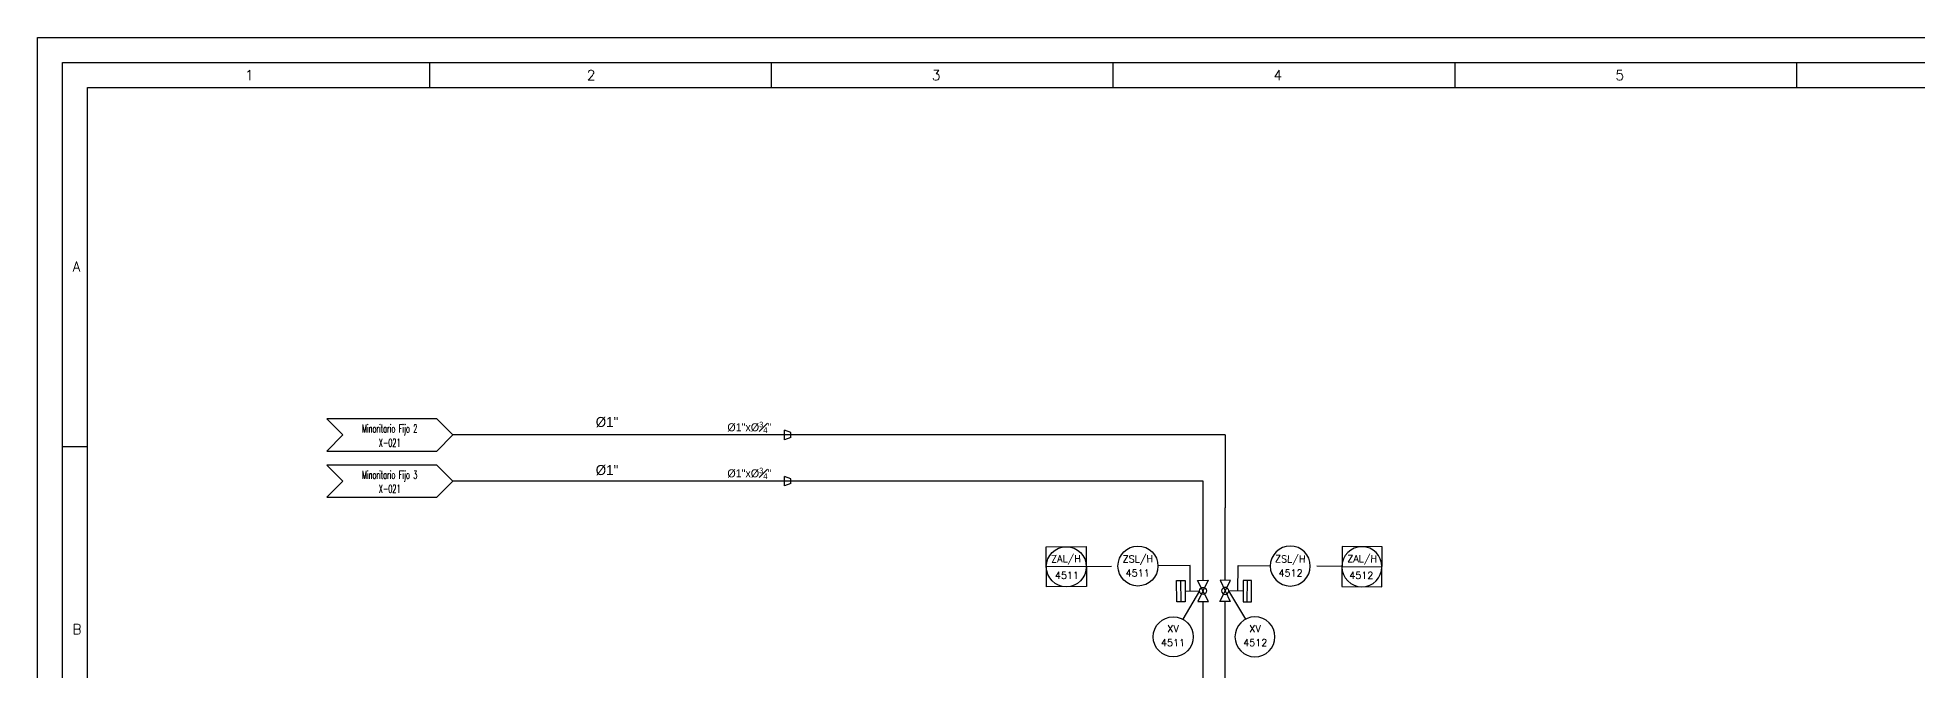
# Model space of a CAD drawing. Header units: millimetres. Extents: x 26 to 446, y 12 to 308.
# Drawn here: x 26.3 to 214.3, y 245.2 to 308.5 of the extents above; entities that cross this region are included whole.
import ezdxf
from ezdxf.enums import TextEntityAlignment as Align

# ---------------------------------------------------------------- set-up
doc = ezdxf.new("R2010")
doc.units = ezdxf.units.MM
doc.linetypes.add('TRAZOS', pattern=[0.75, 0.5, -0.25])
for name, color, linetype in [('CAJETIN', 1, 'Continuous'), ('FORMATO', 7, 'Continuous'), ('INSTRUMENTOS', 1, 'Continuous'), ('TEX', 7, 'Continuous'), ('TUBERIA', 5, 'Continuous')]:
    doc.layers.add(name, color=color, linetype=linetype)
doc.styles.add('PY', font='ROMANS.shx')
doc.styles.add('PY1', font='ROMANS.shx', dxfattribs={"width": 0.8})
doc.linetypes.add('SEÑAL_MECANICA2', pattern='A,4.411183,["o",PY,S=4.130212,R=360,X=0,Y=-1.374288],0.588817,-0.374158,["o",PY,S=2,R=360,X=0,Y=-0.688262],-2.183682', length=7.55784)

# ---------------------------------------------------------------- blocks, each defined once
blk = doc.blocks.new('MARCO-A1')
at = {"layer": 'FORMATO', "color": 5}
for p, q in [((78.42, 589), (78.42, 584)), ((146.83, 589), (146.83, 584)), ((215.25, 589), (215.25, 584)), ((283.67, 589), (283.67, 584)), ((352.08, 589), (352.08, 584)), ((5, 512.25), (10, 512.25))]:
    blk.add_line(p, q, dxfattribs=at)
at = {"layer": 'FORMATO', "color": 1}
blk.add_lwpolyline([(0, 594), (841, 594), (841, 0), (0, 0)], close=True, dxfattribs=at)
at = {"layer": 'FORMATO', "color": 5}
blk.add_lwpolyline([(5, 589), (836, 589), (836, 5), (5, 5)], close=True, dxfattribs=at)
at = {"layer": 'FORMATO', "color": 8, "linetype": 'Continuous'}
blk.add_lwpolyline([(10, 584), (831, 584), (831, 10), (10, 10)], close=True, dxfattribs=at)
at = {"layer": 'FORMATO', "color": 1, "style": 'PY'}
for s, p in [('1', (41.52, 585.5)), ('2', (109.93, 585.5)), ('3', (178.99, 585.5)), ('4', (247.4, 585.5)), ('5', (315.82, 585.5)), ('A', (7, 547.25)), ('B', (7, 474.67))]:
    blk.add_text(s, height=2, dxfattribs=at).set_placement(p)
blk = doc.blocks.new('BANDERA DE FLUJO')
at = {"layer": 'TEX', "color": 1, "ltscale": 0.1, "flags": 128}
blk.add_lwpolyline([(-4, 4), (-31.46, 4), (-27.46, 0), (-31.46, -4), (-4, -4), (0, 0)], close=True, dxfattribs=at)
at = {"layer": 'TEX', "style": 'PY1', "width": 0.8}
for tag, p in [('ETIQUETA-LINEA-1', (-15.73, 0.61)), ('ETIQUETA-LINEA-2', (-15.73, -2.91))]:
    blk.add_attdef(tag, text='', height=2, dxfattribs=at).set_placement(p, align=Align.CENTER)
blk = doc.blocks.new('VALV GLOB-V')
at = {"layer": 'INSTRUMENTOS', "color": 1, "flags": 128}
blk.add_lwpolyline([(5.7, -1.43), (5.7, 1.43), (0, -1.43), (0, 1.43)], close=True, dxfattribs=at)
at = {"layer": 'INSTRUMENTOS', "color": 1}
blk.add_circle((2.85, 0), 0.95, dxfattribs=at)
at = {"layer": 'INSTRUMENTOS', "color": 7, "linetype": 'SEÑAL_MECANICA2', "style": 'PY'}
blk.add_attdef('REF.', text='', height=2, dxfattribs=at).set_placement((3, -3.37), align=Align.MIDDLE)
blk = doc.blocks.new('SEÑAL CIR')
at = {"color": 1}
blk.add_circle((0, 5.7), 5.7, dxfattribs=at)
at = {"layer": 'INSTRUMENTOS', "linetype": 'Continuous', "style": 'PY', "flags": 4}
for p in [(0.18, 6.94), (0.13, 2.95)]:
    blk.add_attdef('---', text='', height=2, dxfattribs=at).set_placement(p, align=Align.CENTER)
blk = doc.blocks.new('SEÑAL CIRCU MARCO')
at = {"color": 1, "linetype": 'Continuous', "ltscale": 0.5}
blk.add_line((5.7, 5.7), (-5.7, 5.7), dxfattribs=at)
at = {"color": 1, "flags": 128}
blk.add_lwpolyline([(5.7, 0), (-5.7, 0), (-5.7, 11.4), (5.7, 11.4)], close=True, dxfattribs=at)
at = {"color": 1}
blk.add_circle((0, 5.7), 5.7, dxfattribs=at)
at = {"style": 'PY'}
for tag, p in [('XXX', (0.18, 7.98)), ('YYY', (0.13, 3.24))]:
    blk.add_attdef(tag, text='', height=2, dxfattribs=at).set_placement(p, align=Align.MIDDLE)

msp = doc.modelspace()

# ---------------------------------------------------------------- linework, layer by layer
at = {"color": 5}
for p, q in [((145.06, 268.76), (67.84, 268.76)), ((145.06, 268.76), (145.06, 261.49)), ((142.85, 264.15), (67.84, 264.15)), ((142.85, 261.49), (142.85, 264.15)), ((142.85, 254.24), (142.85, 261.49)), ((145.06, 254.24), (145.06, 261.49))]:
    msp.add_line(p, q, dxfattribs=at)
at = {"color": 1}
for p, q in [((101.63, 269), (101, 269.23)), ((101, 268.28), (101, 269.23)), ((101.63, 268.52), (101.63, 269)), ((101.63, 268.52), (101, 268.28)), ((101.63, 264.39), (101, 264.63)), ((101, 263.68), (101, 264.63)), ((101.63, 263.91), (101, 263.68)), ((101.63, 263.91), (101.63, 264.39)), ((141.55, 255.71), (138.34, 255.68)), ((141.57, 253.17), (141.55, 255.71)), ((146.34, 253.17), (146.36, 255.71)), ((146.36, 255.71), (149.57, 255.68)), ((140.65, 252.11), (140.63, 254.22)), ((140.65, 252.11), (140.63, 254.22)), ((147.26, 252.11), (147.28, 254.22)), ((147.26, 252.11), (147.28, 254.22)), ((142.5, 253.18), (140.82, 250.36)), ((141.05, 253.17), (142.5, 253.18)), ((146.85, 253.17), (145.41, 253.18)), ((145.41, 253.18), (147.09, 250.36))]:
    msp.add_line(p, q, dxfattribs=at)
for points in [[(141.06, 252.11), (140.23, 252.11), (140.21, 254.21), (141.05, 254.22)], [(141.06, 252.11), (140.23, 252.11), (140.21, 254.21), (141.05, 254.22)], [(146.85, 252.11), (147.68, 252.11), (147.7, 254.21), (146.86, 254.22)], [(146.85, 252.11), (147.68, 252.11), (147.7, 254.21), (146.86, 254.22)]]:
    msp.add_lwpolyline(points, close=True, dxfattribs=at)
at = {"layer": 'CAJETIN', "color": 1, "linetype": 'TRAZOS', "ltscale": 5}
for p, q in [((131.19, 255.62), (134.34, 255.65)), ((156.72, 255.62), (153.57, 255.65))]:
    msp.add_line(p, q, dxfattribs=at)
at = {"layer": 'TUBERIA', "color": 5, "linetype": 'Continuous'}
for p, q in [((142.85, 154), (142.85, 252.13)), ((145.06, 154), (145.06, 252.13))]:
    msp.add_line(p, q, dxfattribs=at)

# ---------------------------------------------------------------- block references
at = {"xscale": 0.499409123998651, "yscale": 0.499409123998651, "zscale": 0.499409123998651}
msp.add_blockref('MARCO-A1', (26.35, 11.8), dxfattribs=at)
ref = msp.add_blockref('BANDERA DE FLUJO', (67.84, 268.76), dxfattribs=dict(xscale=0.4, yscale=0.4, zscale=0.4))
ref.add_attrib('ETIQUETA-LINEA-1', 'Minoritario Fijo 2', dxfattribs={"layer": 'TEX', "height": 0.8, "style": 'PY1', "width": 0.6}).set_placement((61.54, 269), align=Align.CENTER)
ref.add_attrib('ETIQUETA-LINEA-2', 'X-021', dxfattribs={"layer": 'TEX', "height": 0.8, "style": 'PY1', "width": 0.6}).set_placement((61.54, 267.59), align=Align.CENTER)
ref = msp.add_blockref('BANDERA DE FLUJO', (67.84, 264.15), dxfattribs=dict(xscale=0.4, yscale=0.4, zscale=0.4))
ref.add_attrib('ETIQUETA-LINEA-1', 'Minoritario Fijo 3', dxfattribs={"layer": 'TEX', "height": 0.8, "style": 'PY1', "width": 0.6}).set_placement((61.54, 264.39), align=Align.CENTER)
ref.add_attrib('ETIQUETA-LINEA-2', 'X-021', dxfattribs={"layer": 'TEX', "height": 0.8, "style": 'PY1', "width": 0.6}).set_placement((61.54, 262.99), align=Align.CENTER)
at = {"color": 1}
ref = msp.add_blockref('SEÑAL CIRCU MARCO', (129.2, 253.6), dxfattribs=dict(at, xscale=0.3508400000000145, yscale=0.3508400000000145, zscale=0.3508400000000145, rotation=0.5265728397320962))
ref.add_attrib('XXX', 'ZAL/H', dxfattribs={"color": 7, "height": 0.702, "rotation": 0.5266, "style": 'PY'}).set_placement((129.15, 256.35), align=Align.MIDDLE)
ref.add_attrib('YYY', '4511', dxfattribs={"color": 7, "height": 0.702, "rotation": 0.5266, "style": 'PY'}).set_placement((129.24, 254.74), align=Align.MIDDLE)
at = {"color": 1, "linetype": 'Continuous'}
ref = msp.add_blockref('SEÑAL CIR', (136.36, 253.67), dxfattribs=dict(at, xscale=0.3508400000000145, yscale=0.3508400000000145, zscale=0.3508400000000145, rotation=0.5265728397320962))
ref.add_attrib('---', 'ZSL/H', dxfattribs={"layer": 'INSTRUMENTOS', "color": 7, "linetype": 'Continuous', "height": 0.702, "rotation": 0.5266, "style": 'PY'}).set_placement((136.34, 256.03), align=Align.CENTER)
ref.add_attrib('---', '4511', dxfattribs={"layer": 'INSTRUMENTOS', "color": 7, "linetype": 'Continuous', "height": 0.702, "rotation": 0.5266, "style": 'PY'}).set_placement((136.32, 254.63), align=Align.CENTER)
ref = msp.add_blockref('SEÑAL CIR', (151.55, 253.67), dxfattribs=dict(at, xscale=-0.35084000000006, yscale=0.3508399999999711, zscale=0.35084, rotation=359.4734271602699))
ref.add_attrib('---', 'ZSL/H', dxfattribs={"layer": 'INSTRUMENTOS', "color": 7, "linetype": 'Continuous', "height": 0.702, "rotation": 359.4734, "style": 'PY'}).set_placement((151.57, 256.03), align=Align.CENTER)
ref.add_attrib('---', '4512', dxfattribs={"layer": 'INSTRUMENTOS', "color": 7, "linetype": 'Continuous', "height": 0.702, "rotation": 359.4734, "style": 'PY'}).set_placement((151.59, 254.63), align=Align.CENTER)
at = {"color": 1}
ref = msp.add_blockref('SEÑAL CIRCU MARCO', (158.71, 253.6), dxfattribs=dict(at, xscale=-0.35084000000006, yscale=0.3508399999999711, zscale=0.35084, rotation=359.4734271602699))
ref.add_attrib('XXX', 'ZAL/H', dxfattribs={"color": 7, "height": 0.702, "rotation": 359.4734, "style": 'PY'}).set_placement((158.76, 256.35), align=Align.MIDDLE)
ref.add_attrib('YYY', '4512', dxfattribs={"color": 7, "height": 0.702, "rotation": 359.4734, "style": 'PY'}).set_placement((158.67, 254.74), align=Align.MIDDLE)
at = {"linetype": 'Continuous'}
for p, xscale, yscale, zscale, rotation in [((142.83, 254.24), 0.3693052631579169, 0.3693052631579169, 0.3693052631579169, 271.0531456794604), ((145.08, 254.24), -0.3693052631579171, 0.3693052631579121, 0.369305263157877, 88.94685432053781)]:
    msp.add_blockref('VALV GLOB-V', p, dxfattribs=dict(at, xscale=xscale, yscale=yscale, zscale=zscale, rotation=rotation))
at = {"color": 1, "linetype": 'Continuous'}
ref = msp.add_blockref('SEÑAL CIR', (139.89, 246.6), dxfattribs=dict(at, xscale=0.3508400000000144, yscale=0.3508400000000144, zscale=0.3508400000000144, rotation=0.5265728397320963))
ref.add_attrib('---', 'XV', dxfattribs={"layer": 'INSTRUMENTOS', "color": 7, "linetype": 'Continuous', "height": 0.702, "rotation": 0.5266, "style": 'PY'}).set_placement((139.86, 249.06), align=Align.CENTER)
ref.add_attrib('---', '4511', dxfattribs={"layer": 'INSTRUMENTOS', "color": 7, "linetype": 'Continuous', "height": 0.702, "rotation": 0.5266, "style": 'PY'}).set_placement((139.85, 247.67), align=Align.CENTER)
ref = msp.add_blockref('SEÑAL CIR', (148.02, 246.6), dxfattribs=dict(at, xscale=-0.35084000000006, yscale=0.3508399999999711, zscale=0.35084, rotation=359.4734271602699))
ref.add_attrib('---', 'XV', dxfattribs={"layer": 'INSTRUMENTOS', "color": 7, "linetype": 'Continuous', "height": 0.702, "rotation": 359.4734, "style": 'PY'}).set_placement((148.05, 249.06), align=Align.CENTER)
ref.add_attrib('---', '4512', dxfattribs={"layer": 'INSTRUMENTOS', "color": 7, "linetype": 'Continuous', "height": 0.702, "rotation": 359.4734, "style": 'PY'}).set_placement((148.06, 247.67), align=Align.CENTER)

# ---------------------------------------------------------------- texts
at = {"attachment_point": 1}
for s, insert, char_height, width in [('%%C1"', (82.14, 270.56), 1, 21.7585), ('\\A1;%%C1"x%%C{\\H0.7x;\\S3#4;}"', (95.3, 270.09), 0.8, 18.6947), ('%%C1"', (82.14, 265.76), 1, 21.7585), ('\\A1;%%C1"x%%C{\\H0.7x;\\S3#4;}"', (95.3, 265.49), 0.8, 18.6947)]:
    msp.add_mtext(s, dxfattribs=dict(at, insert=insert, char_height=char_height, width=width))

doc.saveas('drawing.dxf')
